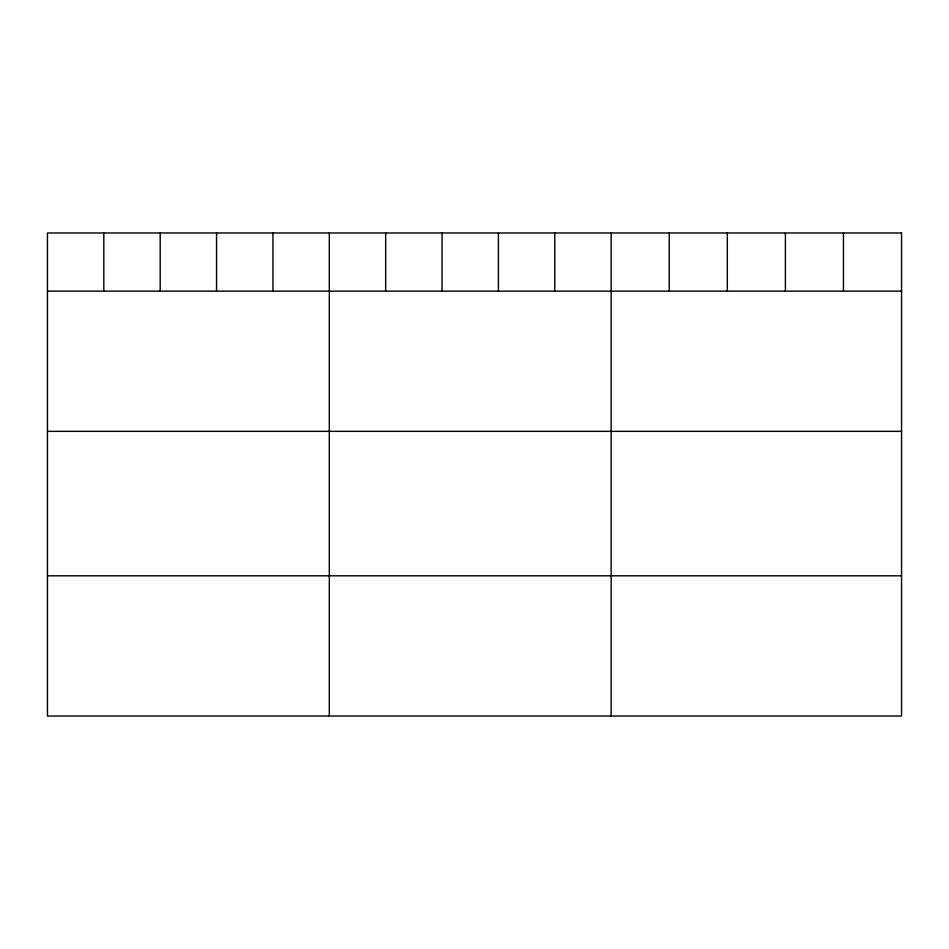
<?xml version="1.0" encoding="UTF-8"?>
<svg xmlns="http://www.w3.org/2000/svg" width="949" height="949" viewBox="0 0 949 949"><rect width="100%" height="100%" fill="white"/><g stroke="black" fill="none" stroke-linecap="round" stroke-linejoin="round"><path stroke-width="1.42" d="M47.45 291.129L901.55 291.129M47.45 431.344L901.55 431.344M47.45 575.806L901.55 575.806M843.471 232.98L843.471 291.129M785.392 232.98L785.392 291.129M727.314 232.98L727.314 291.129M669.235 232.98L669.235 291.129M611.156 232.98L611.156 716.021M554.785 232.98L554.785 291.129M498.415 232.98L498.415 291.129M442.044 232.98L442.044 291.129M385.674 232.98L385.674 291.129M329.303 232.98L329.303 716.021M272.932 232.98L272.932 291.129M216.562 232.98L216.562 291.129M160.191 232.98L160.191 291.129M103.821 232.98L103.821 291.129M901.55 232.98L47.45 232.98L47.45 716.021L901.55 716.021L901.55 232.98"/></g></svg>
